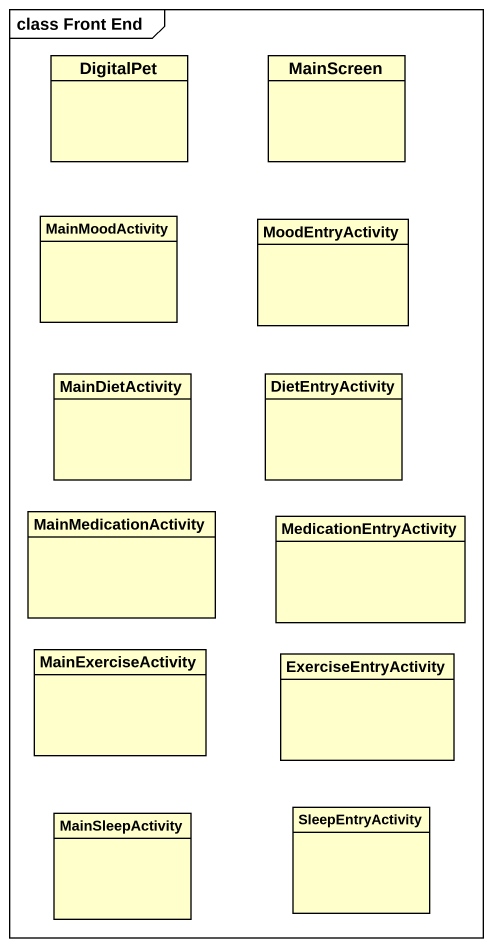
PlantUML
@startuml
mainframe class Front End
hide circle
hide empty members
class DigitalPet
class MainScreen
class MainMoodActivity
class MoodEntryActivity
class MainDietActivity
class DietEntryActivity
class MainMedicationActivity
class MedicationEntryActivity
class MainExerciseActivity
class ExerciseEntryActivity
class MainSleepActivity
class SleepEntryActivity
@enduml
